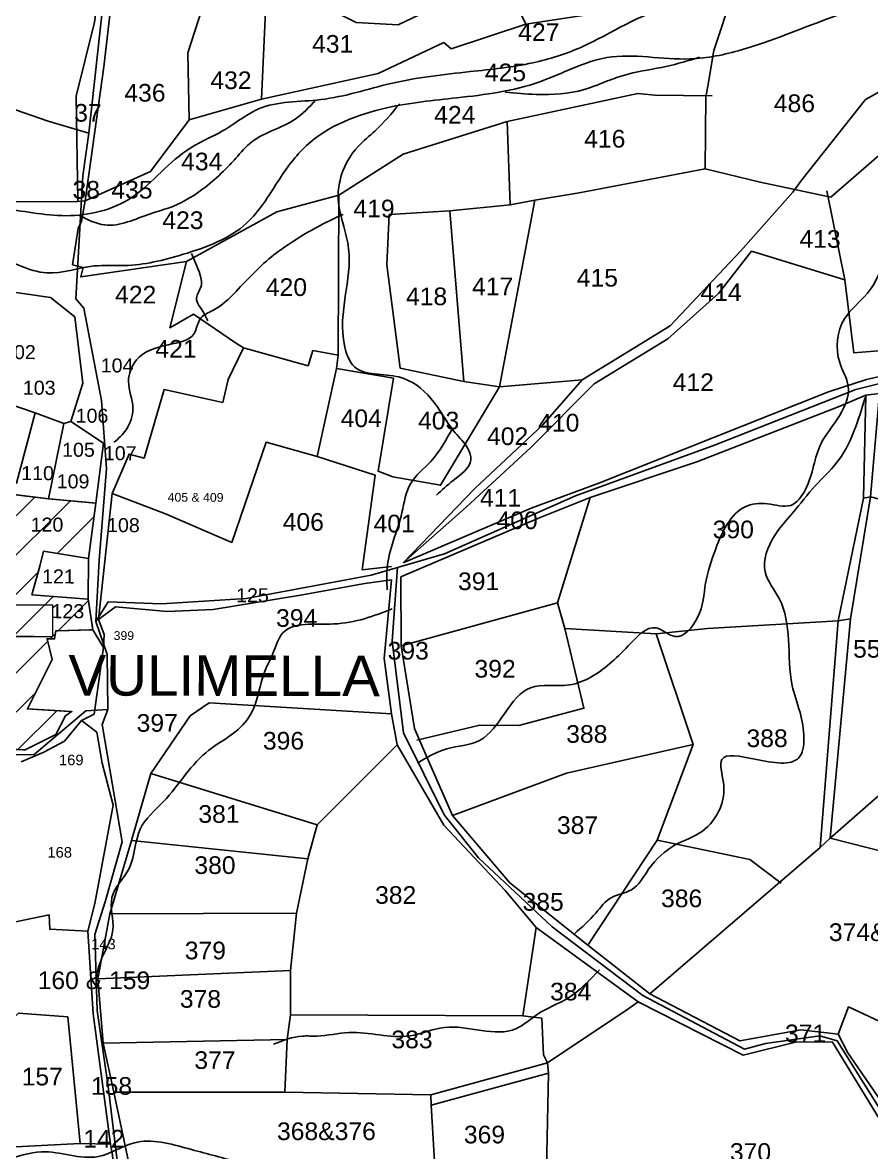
# Model space of a CAD drawing. Header units: inches. Extents: x 203261 to 228925, y 1594290 to 1605484.
# Drawn here: x 205086 to 206068, y 1598022 to 1599330 of the extents above; entities that cross this region are included whole.
import ezdxf
from ezdxf.enums import TextEntityAlignment as Align

# ---------------------------------------------------------------- set-up
doc = ezdxf.new("R2010")
doc.units = ezdxf.units.IN
doc.header["$MEASUREMENT"] = 0
for name, color, linetype in [('PLOT NO', 7, 'Continuous'), ('PLOTS', 7, 'Continuous'), ('PLOTS NO', 7, 'Continuous'), ('ROADS', 1, 'Continuous'), ('STREAMS', 4, 'Continuous')]:
    doc.layers.add(name, color=color, linetype=linetype)
doc.styles.get("Standard").update_dxf_attribs({"font": 'arial.ttf'})

msp = doc.modelspace()

# ---------------------------------------------------------------- hatches: boundary and pattern name
at = {"layer": 'PLOTS'}
h = msp.add_hatch(dxfattribs=at)
h.set_pattern_fill('ANSI31', color=40, scale=10.148613, angle=-0.1417)
h.set_pattern_definition([(44.85825, (191097.96, 1593121.116), (-22.72785, 22.84058), [])])
h.paths.add_polyline_path([(204894, 1598567.6), (204861.2, 1598574.8), (204819.6, 1598581), (204829.7, 1598539.4), (204845.6, 1598536.2), (204877.3, 1598529.4), (204893.9, 1598536.4), (204903.2, 1598536.2), (204909.3, 1598494.3), (204973.7, 1598493.4), (205088.9, 1598488.3), (205124.3, 1598506.3), (205135.7, 1598527.6), (205142.4, 1598532.7), (205091.6, 1598535.8), (205120.2, 1598593), (205114.4, 1598616.9), (205122.9, 1598616.9), (205124.4, 1598626.1), (205167.4, 1598627.4), (205162, 1598662.9), (205096.8, 1598667.8), (205106, 1598700.9), (205110.2, 1598718.4), (205162.1, 1598710), (205170.7, 1598774), (205115.8, 1598779), (205071.7, 1598784.5), (205052.8, 1598721.2), (204992, 1598720.2), (204991, 1598696.9), (204979.9, 1598697.6), (204909.4, 1598685.5), (204895.1, 1598652.1), (204899.1, 1598613.5)])
h.paths.add_polyline_path([(205126.8, 1598538.7), (205529.3, 1598537.7), (205529.5, 1598609.2), (205127, 1598610.2)], flags=9)
h.paths.add_polyline_path([(204984.6, 1598692.7), (205030.8, 1598692.6), (205030.8, 1598717.5), (204984.7, 1598717.6)], flags=24)
h.paths.add_polyline_path([(204992.5, 1598579.9), (205038.5, 1598579.8), (205038.5, 1598604.2), (204992.5, 1598604.3)], flags=24)
h.paths.add_polyline_path([(205115.3, 1598636.4), (205161.5, 1598636.3), (205161.5, 1598661.2), (205115.4, 1598661.3)], flags=24)
h.paths.add_polyline_path([(205091.1, 1598736.6), (205137.3, 1598736.5), (205137.3, 1598761.4), (205091.2, 1598761.5)], flags=24)
h.paths.add_polyline_path([(204868.7, 1598576.9), (204902.2, 1598576.8), (204902.3, 1598601.7), (204868.8, 1598601.8)], flags=25)
h.paths.add_polyline_path([(204842.1, 1598544.9), (204875.6, 1598544.8), (204875.6, 1598569.7), (204842.1, 1598569.8)], flags=24)
h.paths.add_polyline_path([(204865.3, 1598526.1), (204898.8, 1598526), (204898.8, 1598550.8), (204865.3, 1598550.9)], flags=25)

# ---------------------------------------------------------------- linework, layer by layer
for points in [[(205149.9, 1599123.2), (205147.8, 1599245), (205169.2, 1599330.8), (205183.3, 1599434.9), (205178.5, 1599571.1)], [(205197.7, 1599432.3), (205179.8, 1599279), (205158.4, 1599123.9), (205154.2, 1599100.3), (205150.4, 1599091.8), (205143.8, 1599050), (205155.9, 1599046.9), (205153.2, 1599035.9), (205275.7, 1599053.8), (205256.5, 1598977.1), (205283.6, 1598992.8), (205333.5, 1598958.6), (205341.6, 1598953.8), (205323.7, 1598917.2), (205317.6, 1598890.6), (205249.7, 1598905.4), (205226.5, 1598826.2), (205209.1, 1598830.8), (205189.5, 1598785), (205251.4, 1598761.7), (205328.2, 1598728.6), (205367.6, 1598844.4), (205426.8, 1598828), (205493.8, 1598806.5), (205479, 1598696.7), (205512.7, 1598700.6)], [(205908.7, 1599385.6), (205907.6, 1599364.8), (205885.7, 1599297.9), (205878.9, 1599256.5), (205876.4, 1599244.4), (205875.7, 1599160.9), (205939.3, 1599145.4), (206021.2, 1599128.3), (206120.7, 1599214.8), (206234.6, 1599276.1), (206263, 1599268.4), (206327.9, 1599299.2), (206368.5, 1599355.4), (206365.2, 1599372.8), (206360.4, 1599398.8)], [(205278.7, 1599217.8), (205277.1, 1599295.1), (205297.6, 1599358.8), (205367.1, 1599344), (205412, 1599360.4), (205472, 1599330.5), (205520.3, 1599327.5), (205586.1, 1599359.5), (205660.3, 1599344.7), (205668.3, 1599328.5)], [(204146.3, 1598657.9), (204342.7, 1598636), (204434.1, 1598646.4), (204522, 1598838.6), (204544.9, 1598959.9), (204624.8, 1599031.8), (204667.8, 1598986.2), (204725.9, 1599047.7), (204786.5, 1599087.1), (204861, 1599093.5), (204846.3, 1599123.9), (204930.8, 1599115.2), (204945.5, 1599122.2), (205149.9, 1599123.2), (205158.4, 1599123.9), (205234, 1599157.7), (205278.7, 1599217.8), (205362.3, 1599241.7), (205497.3, 1599271.5), (205573.4, 1599307.3), (205581.8, 1599299.8), (205668.3, 1599328.5), (205776.9, 1599345.2)], [(205367.1, 1599344), (205362.3, 1599241.7)], [(205523.5, 1598688.5), (205684.7, 1598757.2), (205742.6, 1598780.4), (205866.2, 1598821.7), (206030.7, 1598885.9), (206061.5, 1598898.9), (206077.3, 1598901), (206278, 1598949.5), (206351.9, 1598968.2), (206378.1, 1598970.1), (206441.5, 1598976.7), (206467.6, 1599022.8), (206516.5, 1599046.6), (206645.3, 1599092.5), (206748.5, 1599124.9), (206888.3, 1599233), (206938.5, 1599265.6), (207044.2, 1599311.2), (207134.5, 1599341.6), (207158.1, 1599343.6), (207161.1, 1599315.3)], [(205526.3, 1598704.7), (205609.1, 1598791), (205687.8, 1598864.7), (205733.2, 1598916.6), (205835.1, 1598979.4), (205916.4, 1599065.5), (205977.2, 1599133.9), (205987.4, 1599148.2), (206061.2, 1599241.4), (206216.3, 1599327.6)], [(205526.3, 1598704.7), (205674.2, 1598768), (205752.5, 1598797.2), (206018.4, 1598902.7), (206062.5, 1598917.2), (206249.7, 1598959.8), (206326.9, 1598976.2), (206343.9, 1598977.6), (206393.6, 1598990.6), (206532.2, 1599068.2), (206673.6, 1599109.6), (206748.9, 1599134.8), (206926.3, 1599280.8)], [(205275.7, 1599053.8), (205380.1, 1599111.1), (205451.9, 1599130.4), (205526.2, 1599178), (205646.5, 1599215.9), (205797.9, 1599248.2), (205817.4, 1599246.2), (205883.8, 1599245.6)], [(205875.7, 1599160.9), (205729.8, 1599133.3), (205678.5, 1599124.6), (205650.2, 1599119.3), (205646.5, 1599215.9)], [(206037.2, 1599032.6), (206016.5, 1599135.7)], [(205449.1, 1598929.8), (205451.2, 1598945.2), (205451.9, 1599130.4)], [(205650.2, 1599119.3), (205580.4, 1599112.2), (205510.1, 1599108), (205507.5, 1599049.7), (205522.8, 1598930.2), (205596.5, 1598914.9), (205637.6, 1598908.8), (205733.2, 1598916.6)], [(205637.6, 1598908.8), (205678.5, 1599124.6)], [(205580.4, 1599112.2), (205596.5, 1598914.9)], [(205526.3, 1598704.7), (205599, 1598769.2), (205673.9, 1598838.4), (205747.4, 1598911.9), (205832.5, 1598964.3), (205891.1, 1599016.7), (205929.3, 1599065.6), (206037.2, 1599032.6), (206047.6, 1598948.1), (206094.9, 1598951.7), (206098.2, 1598920.6)], [(204821.5, 1598903.8), (204909.3, 1599007.9), (204928.3, 1599018.9), (204998, 1599029.5), (205118.3, 1599012), (205146.3, 1598989.7), (205155.8, 1598912.9), (205141.7, 1598868.6), (205133.8, 1598866.1), (205100.4, 1598878.4), (205028.6, 1598903), (204944.7, 1598945.5), (204928.3, 1599018.9)], [(205341.6, 1598953.8), (205416.2, 1598933), (205421.6, 1598950.6), (205451.2, 1598945.2)], [(205637.6, 1598908.8), (205569.6, 1598794.7), (205514.3, 1598804.6), (205497.2, 1598810.8), (205515.1, 1598918.5), (205449.1, 1598929.8), (205426.8, 1598828)], [(205028.6, 1598903), (205012.7, 1598886), (205021, 1598808.2), (205079, 1598797.2), (205100.4, 1598878.4)], [(206008.6, 1598375.3), (206029.6, 1598637.7), (206058.8, 1598779.9), (206061.5, 1598898.9)], [(206077.3, 1598901), (206067, 1598781.1), (206044, 1598640), (206020.3, 1598386.1)], [(205071.7, 1598784.5), (205115.8, 1598779), (205170.7, 1598774), (205179.4, 1598843.4), (205141.7, 1598868.6)], [(205133.8, 1598866.1), (205115.8, 1598779)], [(205084.5, 1598474.6), (205110.5, 1598485.7), (205134.4, 1598498.3), (205154.2, 1598522.3), (205168.6, 1598529.8), (205179.5, 1598606.9), (205180.5, 1598622), (205173.6, 1598639.4), (205189.5, 1598785)], [(206044, 1598640), (206029.6, 1598637.7), (205878.3, 1598628.7), (205819, 1598622.7), (205713.3, 1598628.9), (205705, 1598658.4), (205742.6, 1598780.4)], [(206058.8, 1598779.9), (206067, 1598781.1)], [(206067, 1598781.1), (206214.6, 1598743.2)], [(205170.7, 1598774), (205162.1, 1598710), (205162, 1598662.9), (205167.4, 1598627.4)], [(205162, 1598662.9), (205096.8, 1598667.8), (205106, 1598700.9), (205110.2, 1598718.4), (205162.1, 1598710)], [(205523.5, 1598688.5), (205523.8, 1598608.8), (205539.3, 1598513.2), (205552.7, 1598481.8), (205583.2, 1598412.4), (205649.8, 1598334.3), (205740.1, 1598262.4), (205811.5, 1598206)], [(205173.6, 1598639.4), (205193.4, 1598653.9), (205253.2, 1598648.7), (205306.5, 1598650.9), (205407.3, 1598667.5), (205482.1, 1598681.1), (205512.6, 1598685.3)], [(205512.6, 1598685.3), (205504.2, 1598594.1), (205512.7, 1598530), (205519.2, 1598494), (205573.5, 1598401), (205644.2, 1598325.5), (205680.2, 1598282.7), (205798.2, 1598196.7), (205919.7, 1598135.1), (205981.6, 1598150.2), (206023.1, 1598150.1), (206089.8, 1598040.8)], [(205705, 1598658.4), (205523.8, 1598608.8)], [(204108.1, 1598192.3), (204291.2, 1598268.9), (204289.1, 1598277.4), (204385, 1598332.9), (204551.5, 1598414.5), (204605.8, 1598448.3), (204684, 1598518.8), (204709.4, 1598523.1), (204773.4, 1598521.5), (204819, 1598505.6), (204856.9, 1598491.5), (204909.3, 1598494.3), (204973.7, 1598493.4), (205088.9, 1598488.3), (205124.3, 1598506.3), (205135.7, 1598527.6), (205142.4, 1598532.7), (205091.6, 1598535.8), (205120.2, 1598593), (205114.4, 1598616.9), (205122.9, 1598616.9), (205124.4, 1598626.1), (205167.4, 1598627.4), (205179.5, 1598606.9)], [(205542.1, 1598499.4), (205614.9, 1598517), (205659.9, 1598516.4), (205735.3, 1598536.6), (205713.3, 1598628.9)], [(205819, 1598622.7), (205861.7, 1598494.7), (205820.3, 1598383.8), (205740.1, 1598262.4)], [(206223.8, 1598564.8), (206020.3, 1598386.1), (206008.6, 1598375.3), (205811.5, 1598206), (205915.8, 1598151.5), (205986.4, 1598164.2), (206029.4, 1598159.2), (206041.5, 1598190.7), (206126.5, 1598151.3)], [(205798.2, 1598196.7), (205786.3, 1598188.2), (205693.4, 1598126), (205688.7, 1598135.5), (205686.6, 1598177.7), (205664.6, 1598180.3), (205396, 1598181.7), (205391.9, 1598153.1), (205389.2, 1598092), (205191.5, 1598092.1), (205179.3, 1598148.8), (205173.2, 1598223.4), (205187, 1598298.4), (205211.9, 1598383.6), (205234.2, 1598461.1), (205279.8, 1598527.6), (205302, 1598542.7), (205512.7, 1598530)], [(205154.2, 1598522.3), (205171.9, 1598508.8), (205178.2, 1598472.9), (205190.8, 1598424.5), (205169.6, 1598310.4), (205161.6, 1598278.6), (205167.8, 1598182.7), (205187.5, 1598032)], [(205539.3, 1598513.2), (205539.3, 1598513.2)], [(205396, 1598181.7), (205396.1, 1598233.1), (205402.9, 1598299.3), (205416, 1598362.4), (205426.7, 1598401.4), (205519.2, 1598494)], [(205861.7, 1598494.7), (205715.2, 1598461.2), (205583.2, 1598412.4)], [(205426.7, 1598401.4), (205234.2, 1598461.1)], [(206020.3, 1598386.1), (206173.4, 1598347.3), (206263.7, 1598324.4), (206322.3, 1598310.4), (206335.3, 1598305.9), (206328.9, 1598300.1)], [(205416, 1598362.4), (205211.9, 1598383.6)], [(205820.3, 1598383.8), (205927.2, 1598361.5), (205963.5, 1598334.1)], [(205063.1, 1598286.2), (205116.6, 1598297.3), (205117.4, 1598280.6), (205161.6, 1598278.6)], [(205402.9, 1598299.3), (205187, 1598298.4)], [(205664.6, 1598180.3), (205680.2, 1598282.7)], [(205173.2, 1598223.4), (205396.1, 1598233.1)], [(205152.4, 1598032.6), (205138.2, 1598179.3), (205081.3, 1598183.6), (205064.8, 1598168.3), (205069.7, 1598033.2), (205070.3, 1598028.5)], [(204793.9, 1597727.3), (204937.7, 1597761.3), (204975.8, 1597775.7), (205014.4, 1597790), (205063.2, 1597805.5), (205176.7, 1597848.7), (205202.6, 1597861.5), (205190.1, 1598019), (205187.5, 1598032), (205152.4, 1598032.6), (205070.3, 1598028.5), (205052.4, 1598024.2), (205017.4, 1598025.9), (205002.8, 1598020.5), (204986.6, 1598020), (204957.4, 1598016.3), (204922.3, 1598009.9), (204873.7, 1598013.3), (204867.4, 1598165.8)], [(205391.9, 1598153.1), (205179.3, 1598148.8)], [(206119.9, 1598022.7), (206040.9, 1598137.6), (206029.4, 1598159.2)], [(205693.4, 1598126), (205558.2, 1598089.2), (205389.2, 1598092)], [(205688.7, 1598135.5), (205693.4, 1598126), (205694.6, 1598114.2), (205691.1, 1597947)], [(205694.6, 1598114.2), (205558.7, 1598077.1)], [(205208.7, 1598009.9), (205191.5, 1598092.1)], [(205558.2, 1598089.2), (205558.7, 1598077.1), (205563.1, 1597999)]]:
    msp.add_lwpolyline(points, dxfattribs=at)
at = {"layer": 'PLOTS', "color": 40, "const_width": 1.62}
msp.add_lwpolyline([(205071.7, 1598784.5), (205115.8, 1598779), (205170.7, 1598774), (205162.1, 1598710), (205162, 1598662.9), (205167.4, 1598627.4), (205124.4, 1598626.1), (205122.9, 1598616.9), (205114.4, 1598616.9), (205120.2, 1598593), (205091.6, 1598535.8), (205142.4, 1598532.7), (205135.7, 1598527.6), (205124.3, 1598506.3), (205088.9, 1598488.3), (204973.7, 1598493.4)], dxfattribs=at)
msp.add_lwpolyline([(204917.9, 1598656.5), (205120.8, 1598656), (205120.8, 1598619.5), (204917.8, 1598620)], close=True, dxfattribs=at)
at = {"layer": 'ROADS'}
for points in [[(205162.7, 1599202.1), (205189.1, 1599445.2), (205186.4, 1599565.7), (205188.4, 1599698.3), (205200.1, 1599871), (205226, 1600029.4), (205271.6, 1600231.1)], [(204305.1, 1600022.6), (204430, 1599875.9), (204484.3, 1599764), (204541, 1599609.6), (204583.1, 1599499.3), (204629.3, 1599395.6), (204672.6, 1599335.8), (204702.6, 1599313.5), (204877.4, 1599342), (204900.1, 1599337.7), (204924.4, 1599323.9), (204975, 1599264.6), (205115.7, 1599216), (205162.7, 1599202.1), (205155.7, 1599153)], [(205170.7, 1598636.8), (205184.9, 1598659.6), (205246.6, 1598657.3), (205344.5, 1598663.4), (205489.4, 1598690.6), (205574, 1598715.1), (205725.5, 1598782.6), (205886.3, 1598840.9), (206049.9, 1598905.7), (206150, 1598930.7), (206308.2, 1598965.2), (206391.8, 1598977.2), (206475.7, 1599032.2), (206565.7, 1599072.5), (206731, 1599122.7), (206803.7, 1599191.6), (206887.9, 1599272.2), (206923.2, 1599298.3), (206943.5, 1599311.5)], [(204065.3, 1598138.5), (204172.6, 1598201.4), (204256.5, 1598251.7), (204382, 1598321.8), (204568.3, 1598412.5), (204660, 1598483.8), (204688.9, 1598508.6), (204717.9, 1598517.5), (204754, 1598519.9), (204810.6, 1598503), (204842.3, 1598488.1), (204958.1, 1598489.9), (205050.6, 1598482.7), (205099.2, 1598482.9), (205159, 1598533.6), (205184.7, 1598534.9), (205183.8, 1598598.9), (205170.7, 1598636.8), (205174.7, 1598707.8), (205182.9, 1598814.1), (205177.2, 1598892.9), (205156.9, 1598999.5), (205147.4, 1599010.6), (205155.7, 1599153)], [(206288.3, 1597913.6), (206174.2, 1597974.6), (206137.1, 1598004.1), (206091.4, 1598051.2), (206028.4, 1598151.7), (206008.4, 1598157.5), (205945.6, 1598148.6), (205921.3, 1598142), (205803.6, 1598204), (205698.8, 1598283.5), (205613.4, 1598363.3), (205573.6, 1598413), (205526.5, 1598507.9), (205513.4, 1598614.2), (205519.8, 1598699.9)], [(205184.7, 1598534.9), (205178.2, 1598517.8), (205201.1, 1598381.9), (205181.6, 1598312.6), (205169.6, 1598274.7), (205172.2, 1598186.6), (205184.9, 1598098.6), (205201.2, 1597965.5), (205205, 1597867.3), (205206.5, 1597791.4), (205204.4, 1597707.1), (205206.4, 1597627.6), (205215.8, 1597485.4), (205225.7, 1597372.8), (205236, 1597266.6), (205245.8, 1597105.3), (205251.1, 1596929.6), (205252.6, 1596828.8), (205232.4, 1596712.8), (205220.5, 1596607.6), (205210.9, 1596541.3), (205196, 1596467.4), (205194.9, 1596330.4), (205201.3, 1596221.2)]]:
    msp.add_lwpolyline(points, dxfattribs=at)
at = {"layer": 'STREAMS'}
for points in [[(203972.7, 1598365.9), (204022.7, 1598368.2), (204062.4, 1598389.4), (204121, 1598402.1), (204164.3, 1598419), (204245.5, 1598437.7), (204326.7, 1598461.3), (204363.4, 1598511.8), (204433.9, 1598606.4), (204471.9, 1598690.4), (204509.3, 1598773.2), (204534.5, 1598834.9), (204568.8, 1598890.3), (204602.5, 1598931.7), (204669.7, 1598986.4), (204726.7, 1599017), (204798.2, 1599071.7), (204872, 1599095.9), (204955, 1599104.2), (205055.7, 1599115), (205131.3, 1599106.8), (205208, 1599125.2), (205275.8, 1599182.3), (205322.3, 1599207.8), (205358.9, 1599230.3), (205430.9, 1599241.1), (205512.1, 1599259.8), (205603.6, 1599273.5), (205676.2, 1599283.7), (205732.4, 1599301.9), (205836.5, 1599347.5), (205929.8, 1599349.8), (206011.6, 1599373.3), (206122.6, 1599390.7), (206205.7, 1599413.7), (206302.7, 1599431.1), (206366.2, 1599446.8), (206445.9, 1599468.1), (206583.9, 1599511.1), (206662.1, 1599556), (206729.3, 1599596.6), (206876, 1599689.8), (206972.6, 1599769.4), (207014.2, 1599846.1), (207071.3, 1599926.7), (207095.8, 1599952.8), (207151.3, 1599980.7), (207234.4, 1600006.7), (207325.3, 1600018.7), (207399.1, 1600019.1), (207452.8, 1600019.6), (207498.6, 1600045.1), (207624, 1600076.7), (207713.8, 1600120.4), (207782.8, 1600164.1), (207825.6, 1600189), (207911.1, 1600227.2), (207942.2, 1600245.4), (208007, 1600269), (208022.9, 1600283.6)], [(208182.9, 1600292.6), (208157.2, 1600260.1), (208117.2, 1600219.1), (208014.2, 1600123.5), (207904.3, 1600040.6), (207853.5, 1600024.8), (207774.4, 1600006.6), (207720.4, 1599981), (207642.6, 1599966.5), (207551.3, 1599943.5), (207477.7, 1599922.9), (207398.1, 1599939), (207304, 1599939.7), (207226.8, 1599934.4), (207160.6, 1599923.5), (207115.8, 1599915), (207086.9, 1599858.2), (207059.8, 1599806.8), (206970.7, 1599715.4), (206935.7, 1599669.6), (206881.6, 1599616.4), (206858.3, 1599581), (206815.3, 1599559.7), (206756.5, 1599534.1), (206690.9, 1599511), (206633.3, 1599495.9), (206562, 1599470.7), (206460.8, 1599436.1), (206394.6, 1599414.8), (206383.5, 1599374.5), (206379.8, 1599350.6), (206369.9, 1599313.3), (206335.5, 1599278.5), (206266.8, 1599248), (206195, 1599204.6), (206163.1, 1599190), (206115.8, 1599161.3), (206091.9, 1599132), (206082, 1599091), (206078.2, 1599044.5), (206063.4, 1599017), (206037, 1598987.4), (206031.3, 1598936.6), (206041.1, 1598909.6), (206028.1, 1598870.5), (206009.7, 1598843), (205991.8, 1598789.8), (205974.6, 1598771.4), (205947.6, 1598773.3), (205921.9, 1598769.7), (205887.9, 1598721.1), (205876.2, 1598681.4), (205866.9, 1598641.6), (205841.1, 1598619.6), (205819.1, 1598629.5), (205786.6, 1598608.7), (205765.1, 1598588), (205718.5, 1598563.6), (205673.6, 1598560.3), (205614.7, 1598499.3), (205576.7, 1598489.6), (205542.9, 1598473.1)], [(206158.6, 1599218.8), (206198.7, 1599250.6), (206262.5, 1599269.2), (206315.7, 1599290.9), (206362.1, 1599333.3), (206374.1, 1599358.3), (206373.6, 1599398.9), (206330.4, 1599404), (206272.8, 1599391.7), (206184.6, 1599368.8), (206093.2, 1599357.1), (205917.6, 1599298.7), (205858.2, 1599288.2), (205761.9, 1599289.7), (205684.3, 1599261.8), (205588.5, 1599243.2), (205507.2, 1599231.6), (205414.5, 1599188), (205381.6, 1599146.7), (205345.2, 1599098.1), (205271.9, 1599062), (205203.7, 1599049), (205168.6, 1599048.5), (205114.2, 1599040.5), (205050.2, 1599060), (205001.4, 1599058.8), (204927.5, 1599025.9), (204860.5, 1598984.8), (204817.2, 1598939.3), (204802.2, 1598911.2), (204752.6, 1598856.9), (204638.4, 1598777.5), (204595.8, 1598725.1), (204548.1, 1598695.2), (204505.5, 1598643.4), (204491.6, 1598609.1), (204467.8, 1598574.7), (204455.2, 1598549.2), (204422, 1598506.1), (204392.5, 1598479.9), (204333.4, 1598426.6), (204299.6, 1598409.2), (204259.5, 1598399.3), (204224.5, 1598380.6), (204200.7, 1598383.2), (204153.1, 1598357), (204086.8, 1598340.3), (204053.5, 1598306.7), (204054, 1598257.3), (204056.5, 1598225.4), (204069.5, 1598206.6), (204087, 1598179.7), (204101.9, 1598157.2), (204139.3, 1598065.9), (204172.4, 1598047.7), (204211.7, 1598013.2), (204226, 1597985.1), (204287.9, 1597958.1), (204312.8, 1597916.1), (204287.1, 1597881.8), (204284.5, 1597844.9), (204269.4, 1597800.6), (204257.4, 1597786.2), (204239.8, 1597753.8), (204228.5, 1597737.8), (204187.2, 1597732.9), (204149, 1597728.6), (204102.7, 1597712.5), (204039.5, 1597709.5), (203977.6, 1597713.4), (203923.2, 1597706.1)], [(205644.4, 1599249.7), (205680.2, 1599247.1), (205735.7, 1599252.8), (205765.3, 1599263.8), (205786.7, 1599270.7), (205830.7, 1599279.6), (205869.3, 1599290.2)], [(205151.6, 1599107.1), (205181, 1599096), (205233.9, 1599109), (205259.7, 1599117.5), (205297.4, 1599139.9), (205318.3, 1599158.2), (205332.7, 1599173.3), (205351.1, 1599192.1), (205401.2, 1599218.3), (205425, 1599240.4)], [(205522.1, 1599236.3), (205493.6, 1599204.7), (205474.5, 1599187.3), (205453.2, 1599147.6), (205451.2, 1599126.1), (205457.6, 1599094.4), (205463.2, 1599068.8), (205458.3, 1598956.6), (205470, 1598931.8), (205521.4, 1598920), (205558.4, 1598895.2), (205572.7, 1598875), (205586.3, 1598855.5), (205601.2, 1598837.2), (205604.5, 1598824.2), (205584.2, 1598800.2), (205564.7, 1598783.3)], [(205456.7, 1599108.3), (205425.3, 1599092.7), (205389.3, 1599070.6), (205376.8, 1599061.5), (205332.9, 1599019.1), (205306.1, 1598997), (205292.3, 1598988.5), (205284.4, 1598970.3), (205254.3, 1598957.3), (205217.7, 1598939.7), (205208.5, 1598914.9), (205213.6, 1598883.6), (205205.7, 1598858.8), (205192, 1598844.4)], [(205281.4, 1599063), (205290.5, 1599040.8), (205292.4, 1599025.1), (205287.2, 1599011.4), (205295.6, 1598994.4), (205300.2, 1598985.2)], [(206060.8, 1598896.3), (206027.4, 1598820.2), (206003.3, 1598794.4), (205976.8, 1598762.5), (205955.8, 1598736.1), (205945.2, 1598694.4), (205961.2, 1598663.6), (205972.1, 1598615.8), (205976.3, 1598563), (205985.4, 1598531.6), (205984.1, 1598479.3), (205933, 1598477.6), (205894.9, 1598477.1), (205896.7, 1598450.7), (205892.9, 1598420.6), (205872.5, 1598394.2), (205841.1, 1598378.3), (205810.3, 1598350.1), (205790.4, 1598326.4), (205767, 1598317.2), (205749.1, 1598299.4), (205724.4, 1598275.5)], [(205583.7, 1598861.3), (205558.2, 1598822.3), (205534.7, 1598796.4), (205524.9, 1598763.2), (205507.8, 1598699), (205507.8, 1598673.6)], [(205513.6, 1598651.5), (205445.8, 1598634.1), (205387.2, 1598623.8), (205375.5, 1598599.8), (205365, 1598576.4), (205353.2, 1598536.1), (205335.5, 1598512.1), (205301.6, 1598488.1), (205248.8, 1598428.4), (205222, 1598396.6), (205209.5, 1598351.8), (205189.3, 1598317.3), (205190.4, 1598279.9), (205178.6, 1598249.4), (205170.8, 1598226.6)], [(206814, 1598333.8), (206825, 1598298.2), (206831.2, 1598269.7), (206842.2, 1598232.7), (206836.3, 1598198.5), (206797.9, 1598159.4), (206784.9, 1598122.9), (206659.9, 1598074), (206610.4, 1598027.8), (206576.9, 1598000.3), (206545.7, 1597981.7), (206395.8, 1597964.2), (206369.5, 1597953.1), (206331.6, 1597917.1), (206302.6, 1597894.1), (206241.1, 1597881.7), (206182.3, 1597879.7), (206070.8, 1597896), (206033, 1597919.6), (205969.8, 1597937.6), (205888.3, 1597949.8), (205821.4, 1597945.5), (205769.4, 1597912.2), (205708, 1597907.5), (205684.8, 1597928.5), (205609.6, 1597948.7), (205587.8, 1597961.6), (205502.2, 1597942.7), (205458.6, 1597928.6), (205337.6, 1597953.4), (205300.3, 1597970.9), (205278, 1597979), (205234.4, 1597988.4), (205200.1, 1597995.6)], [(205753.3, 1598233.9), (205717.4, 1598201.3), (205681.6, 1598182.3), (205656.8, 1598165.6), (205574.1, 1598167.1), (205533.9, 1598157.3), (205463.5, 1598161.2), (205426.4, 1598157), (205409.7, 1598157), (205376.4, 1598147.8)], [(205333.4, 1598011.9), (205277.7, 1598026.7), (205215.4, 1598033.5), (205173.5, 1598017.6), (205108, 1598023.1), (205064.8, 1598014.3), (205038.5, 1598008.2), (205021, 1597970.4), (205016.5, 1597950.8), (205003.1, 1597943.7), (204964.8, 1597948.2), (204919.2, 1597951), (204887.6, 1597973.8), (204860.1, 1597993.4), (204822.7, 1598010), (204807.1, 1598034.1), (204789.4, 1598057.3), (204764.5, 1598076.5)]]:
    msp.add_spline(points, degree=3, dxfattribs=at)

# ---------------------------------------------------------------- texts
at = {"layer": 'PLOT NO'}
for s, p in [('427', (205659.4, 1599309)), ('431', (205420.9, 1599295.4)), ('425', (205620.8, 1599262.4)), ('432', (205303.2, 1599253.3)), ('436', (205203.7, 1599238.8)), ('486', (205955.1, 1599226.7)), ('424', (205562.2, 1599213.3)), ('416', (205735.7, 1599185.6)), ('434', (205269.4, 1599159.2)), ('435', (205188.7, 1599126.6)), ('419', (205468.7, 1599104.8)), ('423', (205247.6, 1599091.3)), ('413', (205984.8, 1599069.6)), ('415', (205727.1, 1599024.7)), ('420', (205367.4, 1599013.8)), ('417', (205606, 1599014.7)), ('414', (205870.2, 1599007.9)), ('422', (205193, 1599005.1)), ('418', (205529.5, 1599003.1)), ('421', (205239.6, 1598942.4)), ('412', (205838.1, 1598903.7)), ('404', (205453.9, 1598862)), ('403', (205543.5, 1598859.3)), ('410', (205682.5, 1598856.9)), ('402', (205623.3, 1598841.2)), ('411', (205615.1, 1598769.9)), ('406', (205386.9, 1598742)), ('401', (205492, 1598740.1)), ('400', (205634.3, 1598743.9)), ('390', (205884.4, 1598733.3)), ('391', (205589.7, 1598673.3)), ('394', (205379.2, 1598630.8)), ('393', (205508.3, 1598592.9)), ('555', (206046.8, 1598595.1)), ('392', (205608.8, 1598572)), ('397', (205217.9, 1598509.3)), ('388', (205714.9, 1598496.5)), ('396', (205364, 1598488.7)), ('388', (205923.5, 1598491.6)), ('381', (205289.3, 1598403.9)), ('387', (205704.2, 1598391)), ('380', (205284.7, 1598344.7)), ('382', (205493.8, 1598310.1)), ('385', (205664.4, 1598302.2)), ('386', (205824.6, 1598306.2)), ('374&375', (206018.8, 1598267.1)), ('379', (205273.6, 1598245.9)), ('160 & 159', (205103.4, 1598211.4)), ('384', (205696.3, 1598198.3)), ('378', (205267.9, 1598189.8)), ('383', (205512.7, 1598142.9)), ('371', (205968, 1598149.9)), ('377', (205284.7, 1598119)), ('157', (205084.9, 1598099.9)), ('158', (205165, 1598089.1)), ('142', (205156.2, 1598028)), ('368&376', (205380.3, 1598036.6)), ('369', (205596.5, 1598032.8)), ('370', (205904.3, 1598012.6))]:
    msp.add_text(s, height=20.45, dxfattribs=at).set_placement(p)
for s, p in [('37', (205161.6, 1599225.8)), ('38', (205159.6, 1599136.7))]:
    msp.add_text(s, height=20.45, dxfattribs=at).set_placement(p, align=Align.MIDDLE_CENTER)
at = {"layer": 'PLOTS NO'}
for s, p in [('102', (205082.3, 1598948.8)), ('104', (205195.3, 1598933.4)), ('103', (205105.2, 1598907.6)), ('106', (205166.3, 1598875.2)), ('105', (205150.6, 1598835.8)), ('107', (205198.9, 1598831.8)), ('110', (205103.3, 1598808.7)), ('109', (205144.4, 1598799.2)), ('120', (205114.2, 1598749.1)), ('108', (205202.6, 1598748.5)), ('121', (205127.4, 1598689.1)), ('125', (205351.9, 1598667.3)), ('123', (205138.4, 1598648.9))]:
    msp.add_text(s, height=16.24, rotation=359.8583, dxfattribs=at).set_placement(p, align=Align.MIDDLE_CENTER)
for s, height, p in [('405 & 409', 10.15, (205253.8, 1598775.7)), ('399', 10.15, (205191.3, 1598615.6)), ('169', 12.18, (205128.1, 1598470.6)), ('168', 12.18, (205114.7, 1598363.7)), ('143', 12.18, (205165.3, 1598257.5))]:
    msp.add_text(s, height=height, rotation=359.8583, dxfattribs=at).set_placement(p)
at = {"layer": 'PLOTS NO', "color": 1}
msp.add_text('VULIMELLA ', height=46.89, rotation=359.8583, dxfattribs=at).set_placement((205328.2, 1598574.3), align=Align.MIDDLE_CENTER)

doc.saveas('drawing.dxf')
